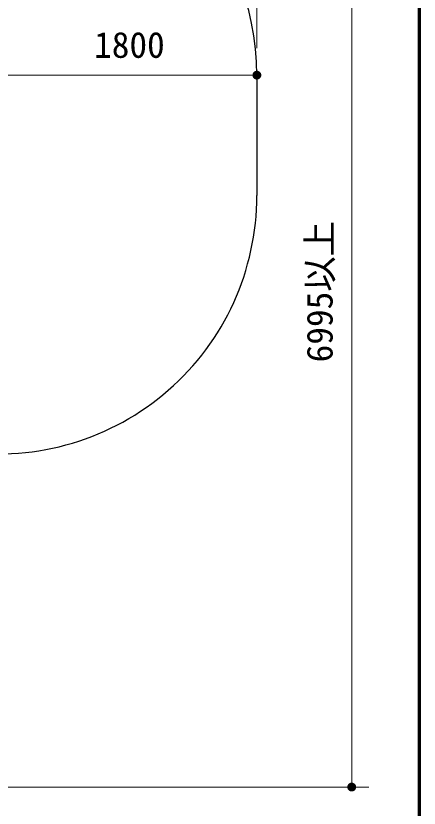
# Model space of a CAD drawing. Units: millimetres on the paper, enlarged 50 times, with parts at other scales. Extents: x 750 to 20250, y 750 to 14100.
# Drawn here: x 18826 to 20250, y 3034 to 5831 of the extents above; entities that cross this region are included whole.
import ezdxf
from ezdxf.enums import TextEntityAlignment as Align

# ---------------------------------------------------------------- set-up
doc = ezdxf.new("R2010")
doc.units = ezdxf.units.MM
doc.header["$LTSCALE"] = 50
for name, color, linetype, lineweight in [('D-STR-1', 1, 'Continuous', 25), ('D-STR-DIM', 7, 'Continuous', 13), ('D-TTL', 7, 'Continuous', 70)]:
    doc.layers.add(name, color=color, linetype=linetype, lineweight=lineweight)
doc.styles.add('ＭＳ ゴシック', font='')
doc.styles.get('ＭＳ ゴシック').set_extended_font_data('MS Gothic')

# ---------------------------------------------------------------- blocks, each defined once
blk = doc.blocks.new('filled_dot')
at = {"color": 0, "linetype": 'Continuous', "lineweight": -2, "const_width": 1.25}
blk.add_lwpolyline([(-0.625, 0, 1), (0.625, 0, 1)], format="xyb", close=True, dxfattribs=at)

msp = doc.modelspace()

# ---------------------------------------------------------------- linework, layer by layer
at = {"layer": 'D-STR-1'}
msp.add_line((19677.07, 5621.71), (19677.07, 5196.71), dxfattribs=at)
for centre, start, end in [((18764.92, 5621.71), 0, 90), ((18764.92, 5196.71), 262.13245, 0)]:
    msp.add_arc(centre, 912.15, start, end, dxfattribs=at)
at = {"layer": 'D-STR-DIM'}
for p, q in [((19676.95, 5716.48), (19676.95, 6924.28)), ((20011.89, 6606.49), (20011.89, 3108.24)), ((18777.07, 5621.71), (19677.07, 5621.71)), ((17844.92, 3108.24), (20071.89, 3108.24))]:
    msp.add_line(p, q, dxfattribs=at)
at = {"layer": 'D-TTL'}
msp.add_lwpolyline([(750, 750), (750, 14100), (20250, 14100), (20250, 750)], close=True, dxfattribs=at)

# ---------------------------------------------------------------- block references
at = {"layer": 'D-STR-DIM', "xscale": 12.5, "yscale": 12.5}
for p, rotation in [((19677.07, 5621.71), 180), ((20011.89, 3108.24), 90)]:
    msp.add_blockref('filled_dot', p, dxfattribs=dict(at, rotation=rotation))

# ---------------------------------------------------------------- texts
at = {"layer": 'D-STR-DIM', "style": 'ＭＳ ゴシック'}
msp.add_text('1800', height=91.64, dxfattribs=at).set_placement((19227.07, 5728.6), align=Align.MIDDLE_CENTER)
msp.add_text('6995以上', height=91.64, rotation=90, dxfattribs=at).set_placement((19898.65, 4857.37), align=Align.MIDDLE_CENTER)

doc.saveas('drawing.dxf')
